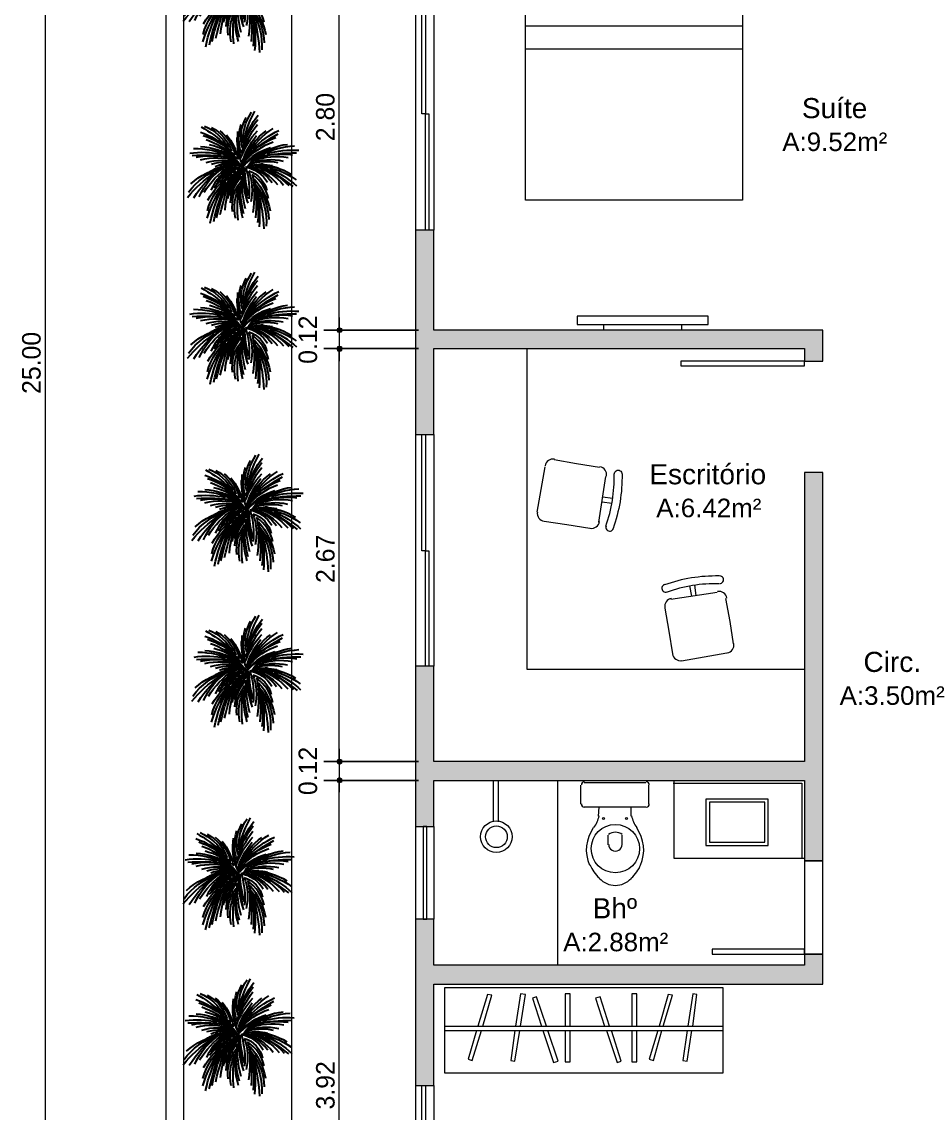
# Model space of a CAD drawing. Header units: millimetres. Extents: x 21 to 236, y 15 to 64.
# Drawn here: x 37.67 to 43.55, y 34.58 to 41.65 of the extents above; entities that cross this region are included whole.
import ezdxf

# ---------------------------------------------------------------- set-up
doc = ezdxf.new("R2010")
doc.units = ezdxf.units.MM
for name, color, linetype in [('AI-Paisagismo', 95, 'Continuous'), ('PDF_0', 210, 'Continuous'), ('PDF_Calçada', 210, 'Continuous'), ('PDF_Cota', 90, 'Continuous'), ('PDF_Desnível', 7, 'Continuous'), ('PDF_Enchimento de Parede', 8, 'Continuous'), ('PDF_Esquadria', 7, 'Continuous'), ('PDF_Hachura', 30, 'Continuous'), ('PDF_Hidráulico', 150, 'Continuous'), ('PDF_Mobiliário', 61, 'Continuous'), ('PDF_Parede', 7, 'Continuous'), ('PDF_Soleira', 7, 'Continuous'), ('PDF_Terreno', 7, 'Continuous'), ('PDF_Text', 70, 'Continuous')]:
    doc.layers.add(name, color=color, linetype=linetype)
doc.styles.add('PDF Arial', font='arial.ttf')
doc.styles.add('PDF Comic Sans MS', font='comic.ttf')

# ---------------------------------------------------------------- blocks, each defined once
blk = doc.blocks.new('Z231')
for points in [[(0.0319, 0.3246, -0.114063), (0.0011, 0.0834, 0.104874), (-0.1484, 0.332, 0.104874)], [(-0.0936, 0.1996, -0.115904), (-0.023, 0.0187, 0.147182), (-0.2691, 0.1784, 0.102986)], [(0.0382, 0.2699, -0.114063), (-0.0068, 0.0309, 0.104874), (-0.1414, 0.2879, 0.104874)], [(0.1325, 0.2951, 0.114063), (0.0282, 0.0754, -0.104874), (0.2883, 0.204, -0.104874)], [(-0.241, 0.1592, -0.115904), (-0.0909, 0.0361, 0.147182), (-0.3837, 0.0548, 0.102986)], [(0.1065, 0.118, 0.086018), (-0.0082, 0.003, -0.216186), (0.236, 0.0036)], [(0.1859, 0.1509, 0.115904), (0.0285, 0.0373, -0.147182), (0.3219, 0.0379, -0.102986)], [(-0.2851, 0.0102, -0.115904), (-0.0911, 0.0072, 0.147182), (-0.3319, -0.1603, 0.102986)], [(0.2038, -0.0918, 0.115229), (-0.0139, 0.0109, -0.097107), (0.0964, -0.2654)], [(0.1951, 0.0051, 0.086018), (0.033, 0.0162, -0.216186), (0.1938, -0.1676)], [(0.272, -0.0331, 0.115904), (0.083, 0.011, -0.147182), (0.2761, -0.2099, -0.102986)], [(-0.2501, -0.2866, -0.189702), (-0.1034, -0.0699, 0.088334), (-0.1068, -0.4143, 0.096761)], [(0.1032, -0.1526, 0.124287), (-0.0286, -0.0058, -0.056159), (-0.0671, -0.2584)], [(0.1023, -0.2549, 0.114063), (-0.0176, -0.0433, -0.104874), (-0.0618, -0.3299, -0.104874)], [(0.102, -0.1986, 0.13599), (-0.0219, -0.0245, -0.041532), (-0.0539, -0.2896, -0.104874)], [(0.2227, -0.1337, 0.114656), (0.0167, -0.0068, -0.101429), (0.1218, -0.2877, -0.102785)], [(0.2474, -0.1887, 0.112887), (0.0542, -0.0368, -0.082371), (0.1498, -0.3936, -0.083381)]]:
    blk.add_lwpolyline(points, format="xyb")
for centre, radius, start, end in [((-1.053, 0.0028), 1.0569, 13.85853, 28.6495), ((-0.4463, 0.2538), 0.4282, 355.11425, 35.0801), ((-0.8166, -0.0437), 0.8387, 18.13448, 38.13488), ((-0.8108, -0.0831), 0.8387, 17.81258, 38.13488), ((-0.3645, 0.2714), 0.3656, 344.45696, 29.86097), ((-0.6774, -0.3866), 0.7932, 44.25022, 65.21175), ((-1.277, -1.3631), 1.9126, 50.48254, 60.59154), ((-0.664, -0.242), 0.7003, 30.40363, 57.95588), ((-0.5034, -0.0632), 0.48, 18.13357, 55.10166), ((-1.0651, -0.2981), 1.145, 21.70452, 36.83391), ((-0.401, 0.2584), 0.4213, 341.58385, 18.10126), ((0.4612, 0.0056), 0.4213, 129.21497, 165.73237), ((0.4375, 0.0362), 0.3656, 117.45526, 162.85927), ((0.4967, -0.0227), 0.4282, 112.23613, 152.20197), ((0.6478, -0.4731), 0.8387, 109.18134, 129.18174), ((0.8719, -0.5616), 1.0569, 118.66672, 133.45769), ((-0.4696, -0.2706), 0.48, 47.46087, 84.42896), ((-0.5774, -0.3996), 0.719, 42.50171, 68.65506), ((-0.4738, -0.3094), 0.5679, 39.47352, 71.49628), ((-0.3972, -0.0121), 0.3674, 9.98262, 44.62313), ((0.7196, -0.8214), 1.145, 110.48232, 125.6117), ((0.6216, -0.5031), 0.8387, 109.18134, 129.50364), ((-0.4629, -0.6377), 0.7932, 73.57753, 94.53905), ((-0.5074, -1.7827), 1.9126, 79.80984, 89.91884), ((-0.522, -0.5051), 0.7003, 59.73093, 87.28318), ((-0.3693, -0.6001), 0.719, 71.82901, 97.98236), ((-0.4021, -0.174), 0.3674, 39.30993, 73.95044), ((-0.3707, -0.3145), 0.4768, 41.75796, 73.22646), ((-0.3969, -0.2003), 0.3927, 35.24541, 62.74412), ((-0.4616, -0.2495), 0.4757, 31.58342, 51.24895), ((-0.4056, -0.0375), 0.3927, 5.91811, 33.41682), ((0.3194, -0.2175), 0.3927, 113.72916, 141.22787), ((0.3262, -0.1916), 0.3674, 102.52285, 137.16336), ((0.3876, -0.2922), 0.48, 92.04432, 129.01241), ((0.2672, -0.6149), 0.719, 78.49092, 104.64427), ((0.4255, -0.5295), 0.7003, 89.1901, 116.74236), ((0.3323, -1.8038), 1.9126, 86.55444, 96.66344), ((0.3583, -0.6582), 0.7932, 81.93423, 102.89576), ((-0.0919, -0.6848), 0.7003, 98.19789, 125.75014), ((0.7143, -1.676), 1.9126, 118.27681, 128.38581), ((-0.1967, -0.4685), 0.48, 85.92784, 122.89592), ((0.0868, -0.6641), 0.719, 110.29598, 136.44932), ((-0.3232, -0.4707), 0.5679, 68.80082, 100.82359), ((0.0424, -0.5341), 0.5679, 107.26779, 139.29055), ((-0.204, -0.3509), 0.3674, 77.77689, 112.4174), ((-0.2308, -0.4247), 0.4768, 71.08526, 102.55376), ((0.0861, -0.4406), 0.4768, 109.55222, 141.02072), ((-0.1836, -0.3682), 0.3927, 73.71237, 101.21109), ((0.0121, -0.2906), 0.2956, 100.39823, 149.19345), ((-0.2036, -0.447), 0.4757, 70.05038, 89.71591), ((0.1398, -0.4313), 0.4768, 73.91952, 105.38802), ((0.2292, -0.4829), 0.5679, 75.6497, 107.67246), ((0.0818, -0.3757), 0.3927, 64.76287, 92.26158), ((-0.1974, -0.3805), 0.4768, 24.95323, 56.42173), ((0.1058, -0.3638), 0.3674, 53.55656, 88.19707), ((-0.3856, -0.6941), 0.8599, 32.70404, 54.20223), ((0.0369, -0.7518), 0.7932, 112.04449, 133.00601), ((0.0038, -0.2686), 0.245, 107.47813, 167.34923), ((0.4113, -0.2069), 0.5109, 160.32825, 192.59678), ((0.6951, -0.2221), 0.7696, 163.91032, 184.94397), ((-1.1489, -0.0938), 1.145, 345.41209, 0.54148), ((-0.3235, -0.3575), 0.4213, 4.14474, 40.66215), ((-3.0742, -1.2065), 3.3563, 13.3501, 19.94795), ((-0.3286, -0.664), 0.7285, 29.84918, 55.80913), ((-1.529, -0.8312), 1.7913, 11.81619, 24.36308), ((-0.2452, -0.5459), 0.5717, 14.79316, 52.51291), ((0.0541, -0.591), 0.5959, 47.27387, 80.42258), ((-0.1634, -0.5067), 0.5946, 23.39319, 57.83183), ((-0.0063, -0.5852), 0.6028, 36.2593, 71.89987), ((-0.3733, -0.7839), 0.9501, 31.94647, 54.3066), ((-0.331, -0.931), 1.0483, 38.622, 56.86651), ((0.3521, -0.5243), 0.6294, 138.63696, 168.47111), ((0.279, -0.4922), 0.531, 140.75405, 178.35214), ((0.3823, -0.5098), 0.6127, 149.48731, 182.84644), ((1.0168, -0.4325), 1.1857, 168.62401, 185.43882), ((1.0236, -0.3937), 1.18, 168.3885, 185.51482), ((1.4618, -0.339), 1.5987, 171.70717, 184.50817), ((-0.8321, -0.1965), 0.8387, 344.11112, 4.43342), ((-0.8226, -0.2352), 0.8387, 344.11112, 4.11152), ((-0.2848, -0.3557), 0.3656, 352.38503, 37.78904), ((-0.3671, -0.3703), 0.4282, 347.1659, 27.13175), ((-1.7647, -0.9368), 2.0622, 12.3671, 22.84071), ((-0.7405, -0.7819), 1.0963, 16.69682, 36.36388), ((-0.8404, -0.7289), 1.1443, 10.8838, 29.27322), ((1.3411, -0.6378), 1.5506, 164.99901, 177.20783), ((-1.0237, -0.3677), 1.0569, 353.5965, 8.38747)]:
    blk.add_arc(centre, radius, start, end)

msp = doc.modelspace()

# ---------------------------------------------------------------- linework, layer by layer
at = {"layer": 'PDF_0', "lineweight": 0}
for points in [[(39.7249, 39.693), (39.7249, 39.6703)], [(39.7249, 39.4936), (39.7249, 39.5117)], [(39.7249, 36.901), (39.7249, 36.8784)], [(39.7249, 36.7016), (39.7249, 36.7197)]]:
    msp.add_lwpolyline(points, close=True, dxfattribs=at)
at = {"layer": 'PDF_0', "transparency": 33554559}
for points in [[(39.7249, 39.6522), (39.7113, 39.6658), (39.7068, 39.6522)], [(39.7249, 39.6522), (39.7113, 39.6658), (39.7068, 39.6522)], [(39.7068, 39.6522), (39.7113, 39.6386), (39.7249, 39.6522)], [(39.7068, 39.6522), (39.7113, 39.6386), (39.7249, 39.6522)], [(39.7249, 39.6703), (39.7249, 39.6522), (39.7113, 39.6658)], [(39.7249, 39.6703), (39.7249, 39.6522), (39.7113, 39.6658)], [(39.7113, 39.6386), (39.7249, 39.6522), (39.7249, 39.6341)], [(39.7113, 39.6386), (39.7249, 39.6522), (39.7249, 39.6341)], [(39.743, 39.6658), (39.7249, 39.6703), (39.7249, 39.6522)], [(39.743, 39.6658), (39.7249, 39.6703), (39.7249, 39.6522)], [(39.7249, 39.6522), (39.7476, 39.6522), (39.743, 39.6658)], [(39.7249, 39.6522), (39.7476, 39.6522), (39.743, 39.6658)], [(39.7249, 39.6341), (39.743, 39.6386), (39.7249, 39.6522)], [(39.743, 39.6386), (39.7249, 39.6522), (39.7476, 39.6522)], [(39.7249, 39.6341), (39.743, 39.6386), (39.7249, 39.6522)], [(39.743, 39.6386), (39.7249, 39.6522), (39.7476, 39.6522)], [(39.7113, 39.548), (39.7249, 39.5344), (39.7068, 39.5344)], [(39.7113, 39.548), (39.7249, 39.5344), (39.7068, 39.5344)], [(39.7249, 39.5344), (39.7068, 39.5344), (39.7113, 39.5162)], [(39.7249, 39.5344), (39.7068, 39.5344), (39.7113, 39.5162)], [(39.7249, 39.5525), (39.7113, 39.548), (39.7249, 39.5344)], [(39.7249, 39.5525), (39.7113, 39.548), (39.7249, 39.5344)], [(39.7113, 39.5162), (39.7249, 39.5117), (39.7249, 39.5344)], [(39.7113, 39.5162), (39.7249, 39.5117), (39.7249, 39.5344)], [(39.743, 39.548), (39.7249, 39.5344), (39.7249, 39.5525)], [(39.743, 39.548), (39.7249, 39.5344), (39.7249, 39.5525)], [(39.7476, 39.5344), (39.743, 39.548), (39.7249, 39.5344)], [(39.7476, 39.5344), (39.743, 39.548), (39.7249, 39.5344)], [(39.7249, 39.5117), (39.7249, 39.5344), (39.743, 39.5162)], [(39.7249, 39.5344), (39.743, 39.5162), (39.7476, 39.5344)], [(39.7249, 39.5117), (39.7249, 39.5344), (39.743, 39.5162)], [(39.7249, 39.5344), (39.743, 39.5162), (39.7476, 39.5344)], [(39.7249, 36.8603), (39.7113, 36.8738), (39.7068, 36.8603)], [(39.7249, 36.8603), (39.7113, 36.8738), (39.7068, 36.8603)], [(39.7068, 36.8603), (39.7113, 36.8467), (39.7249, 36.8603)], [(39.7068, 36.8603), (39.7113, 36.8467), (39.7249, 36.8603)], [(39.7249, 36.8784), (39.7249, 36.8603), (39.7113, 36.8738)], [(39.7249, 36.8784), (39.7249, 36.8603), (39.7113, 36.8738)], [(39.7113, 36.8467), (39.7249, 36.8603), (39.7249, 36.8376)], [(39.7113, 36.8467), (39.7249, 36.8603), (39.7249, 36.8376)], [(39.743, 36.8738), (39.7249, 36.8784), (39.7249, 36.8603)], [(39.743, 36.8738), (39.7249, 36.8784), (39.7249, 36.8603)], [(39.7249, 36.8603), (39.7476, 36.8603), (39.743, 36.8738)], [(39.7249, 36.8603), (39.7476, 36.8603), (39.743, 36.8738)], [(39.7249, 36.8376), (39.743, 36.8467), (39.7249, 36.8603)], [(39.743, 36.8467), (39.7249, 36.8603), (39.7476, 36.8603)], [(39.7249, 36.8376), (39.743, 36.8467), (39.7249, 36.8603)], [(39.743, 36.8467), (39.7249, 36.8603), (39.7476, 36.8603)], [(39.7113, 36.7515), (39.7249, 36.7379), (39.7068, 36.7379)], [(39.7113, 36.7515), (39.7249, 36.7379), (39.7068, 36.7379)], [(39.7249, 36.7605), (39.7113, 36.7515), (39.7249, 36.7379)], [(39.7249, 36.7605), (39.7113, 36.7515), (39.7249, 36.7379)], [(39.743, 36.7515), (39.7249, 36.7379), (39.7249, 36.7605)], [(39.743, 36.7515), (39.7249, 36.7379), (39.7249, 36.7605)], [(39.7476, 36.7379), (39.743, 36.7515), (39.7249, 36.7379)], [(39.7476, 36.7379), (39.743, 36.7515), (39.7249, 36.7379)], [(39.7249, 36.7379), (39.7068, 36.7379), (39.7113, 36.7243)], [(39.7249, 36.7379), (39.7068, 36.7379), (39.7113, 36.7243)], [(39.7113, 36.7243), (39.7249, 36.7197), (39.7249, 36.7379)], [(39.7113, 36.7243), (39.7249, 36.7197), (39.7249, 36.7379)], [(39.7249, 36.7197), (39.7249, 36.7379), (39.743, 36.7243)], [(39.7249, 36.7379), (39.743, 36.7243), (39.7476, 36.7379)], [(39.7249, 36.7197), (39.7249, 36.7379), (39.743, 36.7243)], [(39.7249, 36.7379), (39.743, 36.7243), (39.7476, 36.7379)]]:
    msp.add_solid(points, dxfattribs=at)
at = {"layer": 'PDF_Calçada', "lineweight": 0}
msp.add_lwpolyline([(38.7187, 33.6151), (39.4167, 33.6151), (39.4167, 46.0927)], dxfattribs=at)
at = {"layer": 'PDF_Cota', "lineweight": 0}
for points in [[(37.8213, 51.9305), (37.8213, 27.0023)], [(39.7249, 39.7338), (39.7249, 39.693), (39.7249, 42.4124), (39.7249, 42.3716)], [(39.7249, 39.6522), (39.7249, 39.5344)], [(39.7249, 36.9418), (39.7249, 36.901), (39.7249, 39.4936), (39.7249, 39.4528)], [(39.7249, 36.8603), (39.7249, 36.7379)], [(39.7249, 32.9035), (39.7249, 32.8627), (39.7249, 36.7016), (39.7249, 36.6608)]]:
    msp.add_lwpolyline(points, dxfattribs=at)
for points in [[(39.6252, 39.6522), (40.2371, 39.6522)], [(39.6252, 39.5344), (40.2371, 39.5344)], [(39.6252, 36.8603), (40.2371, 36.8603)], [(39.6252, 36.7379), (40.2371, 36.7379)]]:
    msp.add_lwpolyline(points, close=True, dxfattribs=at)
at = {"layer": 'PDF_Desnível', "lineweight": 9}
msp.add_lwpolyline([(41.139, 36.7379), (41.139, 35.5413)], dxfattribs=at)
at = {"layer": 'PDF_Enchimento de Parede', "transparency": 33554559}
for points in [[(40.3368, 40.3003), (40.2189, 40.3003), (40.3368, 39.6522)], [(40.2189, 40.3003), (40.3368, 39.6522), (40.2189, 39.6522)], [(42.8568, 39.6522), (40.2189, 39.6522), (42.8568, 39.5344)], [(40.2189, 39.6522), (42.8568, 39.5344), (40.2189, 39.5344)], [(40.3368, 39.5344), (40.2189, 39.5344), (40.3368, 38.9769)], [(40.2189, 39.5344), (40.3368, 38.9769), (40.2189, 38.9769)], [(42.8568, 39.5344), (42.7389, 39.5344), (42.8568, 39.4528)], [(42.7389, 39.5344), (42.8568, 39.4528), (42.7389, 39.4528)], [(42.8568, 38.7321), (42.7389, 38.7321), (42.8568, 36.8603)], [(42.7389, 38.7321), (42.8568, 36.8603), (42.7389, 36.8603)], [(40.3368, 37.4767), (40.2189, 37.4767), (40.3368, 36.8603)], [(40.2189, 37.4767), (40.3368, 36.8603), (40.2189, 36.8603)], [(42.8568, 36.8603), (40.2189, 36.8603), (42.8568, 36.7379)], [(40.2189, 36.8603), (42.8568, 36.7379), (40.2189, 36.7379)], [(40.3368, 36.7379), (40.2189, 36.7379), (40.3368, 36.4387)], [(40.2189, 36.7379), (40.3368, 36.4387), (40.2189, 36.4387)], [(42.8568, 36.7379), (42.7389, 36.7379), (42.8568, 36.2167)], [(42.7389, 36.7379), (42.8568, 36.2167), (42.7389, 36.2167)], [(40.3368, 35.8405), (40.2189, 35.8405), (40.3368, 35.5413)], [(40.2189, 35.8405), (40.3368, 35.5413), (40.2189, 35.5413)], [(42.8568, 35.6138), (42.7389, 35.6138), (42.8568, 35.5413)], [(42.7389, 35.6138), (42.8568, 35.5413), (42.7389, 35.5413)], [(42.8568, 35.5413), (40.2189, 35.5413), (42.8568, 35.4189)], [(40.2189, 35.5413), (42.8568, 35.4189), (40.2189, 35.4189)], [(40.3368, 35.4189), (40.2189, 35.4189), (40.3368, 34.7617)], [(40.2189, 35.4189), (40.3368, 34.7617), (40.2189, 34.7617)]]:
    msp.add_solid(points, dxfattribs=at)
at = {"layer": 'PDF_Esquadria', "lineweight": 9}
for points in [[(40.2189, 41.7009), (40.2189, 40.3003)], [(40.3368, 41.7009), (40.3368, 40.3003)], [(40.9396, 39.5344), (40.9396, 37.4585), (42.7389, 37.4585)], [(40.2189, 38.9769), (40.2189, 37.4767)], [(40.3368, 38.9769), (40.3368, 37.4767)], [(40.2189, 36.4387), (40.2189, 35.8405)], [(40.3368, 36.4387), (40.3368, 35.8405)], [(40.2189, 34.7617), (40.2189, 33.2615)], [(40.3368, 34.7617), (40.3368, 33.2615)]]:
    msp.add_lwpolyline(points, dxfattribs=at)
for points in [[(40.2597, 41.7009), (40.2824, 41.7009), (40.2824, 41.0527), (40.2597, 41.0527)], [(40.2824, 41.0527), (40.305, 41.0527), (40.305, 40.3003), (40.2824, 40.3003)], [(41.9367, 39.4528), (41.9367, 39.4211), (42.7389, 39.4211), (42.7389, 39.4528)], [(40.2597, 38.9769), (40.2824, 38.9769), (40.2824, 38.2245), (40.2597, 38.2245)], [(40.2824, 38.2245), (40.305, 38.2245), (40.305, 37.4767), (40.2824, 37.4767)], [(42.1407, 35.6138), (42.7389, 35.6138), (42.7389, 35.6456), (42.1407, 35.6456)], [(40.2597, 34.7617), (40.2824, 34.7617), (40.2824, 34.0094), (40.2597, 34.0094)]]:
    msp.add_lwpolyline(points, close=True, dxfattribs=at)
at = {"layer": 'PDF_Hachura', "lineweight": 0}
for points in [[(40.654, 35.147), (40.713, 35.3464), (40.6858, 35.351), (40.6223, 35.147)], [(40.8988, 35.147), (40.9305, 35.351), (40.8988, 35.3555), (40.8671, 35.147)], [(41.0665, 35.147), (41.003, 35.3374), (40.9758, 35.3283), (41.0348, 35.147)], [(41.2206, 35.147), (41.2206, 35.3555), (41.1889, 35.3555), (41.1889, 35.147)], [(41.4744, 35.147), (41.4155, 35.3374), (41.3838, 35.3283), (41.4427, 35.147)], [(41.6512, 35.147), (41.6512, 35.3555), (41.6194, 35.3555), (41.6194, 35.147)], [(41.8234, 35.147), (41.8823, 35.3464), (41.8551, 35.351), (41.7962, 35.147)], [(42.0138, 35.147), (42.041, 35.351), (42.0138, 35.3555), (41.982, 35.147)], [(40.4093, 35.147), (42.2087, 35.147)], [(40.4093, 35.1198), (42.2087, 35.1198)], [(40.6132, 35.1198), (40.5589, 34.934), (40.5861, 34.9249), (40.645, 35.1198)], [(40.8625, 35.1198), (40.8353, 34.9249), (40.8625, 34.9204), (40.8943, 35.1198)], [(41.0438, 35.1198), (41.1118, 34.9113), (41.1435, 34.9204), (41.0756, 35.1198)], [(41.1889, 35.1198), (41.1889, 34.9159), (41.2206, 34.9159), (41.2206, 35.1198)], [(41.4563, 35.1198), (41.5243, 34.9113), (41.5515, 34.9204), (41.488, 35.1198)], [(41.6194, 35.1198), (41.6194, 34.9159), (41.6512, 34.9159), (41.6512, 35.1198)], [(41.7871, 35.1198), (41.7327, 34.934), (41.7599, 34.9249), (41.8143, 35.1198)], [(41.9775, 35.1198), (41.9503, 34.9249), (41.9775, 34.9204), (42.0092, 35.1198)]]:
    msp.add_lwpolyline(points, dxfattribs=at)
at = {"layer": 'PDF_Hidráulico', "lineweight": 9}
for points in [[(40.722, 36.7379), (40.722, 36.4705)], [(40.7538, 36.7379), (40.7538, 36.4705)], [(41.2886, 36.5838), (41.2886, 36.7061)], [(41.3112, 36.7243), (41.7101, 36.7243)], [(41.7282, 36.7061), (41.7282, 36.5838)], [(41.8869, 36.7197), (42.7208, 36.7197), (42.7208, 36.2348)], [(41.8914, 36.7379), (41.8914, 36.2348), (42.7389, 36.2348)], [(41.7101, 36.5656), (41.3112, 36.5656)], [(41.4064, 36.5656), (41.4019, 36.5067)], [(41.6149, 36.5067), (41.6149, 36.5656)], [(41.4653, 36.3843), (41.4653, 36.3209)], [(41.556, 36.3209), (41.556, 36.3843)]]:
    msp.add_lwpolyline(points, dxfattribs=at)
msp.add_lwpolyline([(42.5033, 36.3164), (42.5033, 36.6155), (42.0999, 36.6155), (42.0999, 36.3164)], close=True, dxfattribs=at)
at = {"layer": 'PDF_Hidráulico', "lineweight": 0}
msp.add_lwpolyline([(42.4806, 36.339), (42.4806, 36.5974), (42.1225, 36.5974), (42.1225, 36.339)], close=True, dxfattribs=at)
at = {"layer": 'PDF_Hidráulico', "lineweight": 9}
for centre, radius in [((40.7424, 36.373), 0.102), ((41.4359, 36.4909), 0.0068), ((41.5854, 36.4909), 0.0068), ((41.5129, 36.296), 0.1564)]:
    msp.add_circle(centre, radius, dxfattribs=at)
at = {"layer": 'PDF_Hidráulico', "lineweight": 0}
msp.add_circle((40.7424, 36.373), 0.0703, dxfattribs=at)
at = {"layer": 'PDF_Hidráulico', "lineweight": 9}
for centre, radius, start, end in [((41.3135, 36.7084), 0.0204, 90.00002, 179.99998), ((41.7124, 36.7084), 0.0204, 0.00002, 89.99998), ((41.3135, 36.586), 0.0204, 180.00002, 269.99998), ((41.7124, 36.586), 0.0204, 270.00002, 359.99998), ((41.2183, 36.5452), 0.1926, 324.17908, 348.96427), ((41.8075, 36.5452), 0.1926, 191.03573, 215.82092), ((41.5764, 36.2869), 0.2515, 145.18431, 202.73621), ((41.5129, 36.3277), 0.0748, 53.12989, 126.87011), ((41.4449, 36.2869), 0.2515, 337.26379, 34.81569), ((41.5129, 36.3232), 0.0431, 179.99996, 0.00004), ((41.5764, 36.2869), 0.247, 202.31873, 227.58725), ((41.4495, 36.2869), 0.247, 312.41275, 337.68127), ((41.5129, 36.1963), 0.1382, 222.28087, 317.71913)]:
    msp.add_arc(centre, radius, start, end, dxfattribs=at)
at = {"layer": 'PDF_Mobiliário', "lineweight": 9}
for points in [[(40.9305, 40.4952), (40.9305, 42.3943), (42.3356, 42.3943), (42.3356, 40.4952)], [(42.1135, 39.6885), (42.1135, 39.7429), (41.2659, 39.7429), (41.2659, 39.6885)], [(41.9412, 39.6885), (41.9412, 39.6522), (41.4381, 39.6522), (41.4381, 39.6885)], [(42.2087, 34.8433), (40.4093, 34.8433), (40.4093, 35.3963), (42.2087, 35.3963)]]:
    msp.add_lwpolyline(points, close=True, dxfattribs=at)
at = {"layer": 'PDF_Mobiliário', "lineweight": 0}
for points in [[(40.9305, 41.6238), (42.3356, 41.6238)], [(40.9305, 41.4742), (42.3356, 41.4742)]]:
    msp.add_lwpolyline(points, dxfattribs=at)
at = {"layer": 'PDF_Mobiliário', "lineweight": 9}
for points in [[(41.4109, 38.7639), (41.2614, 38.7865), (41.1163, 38.8137)], [(41.0076, 38.4738), (41.0574, 38.7684)], [(41.4064, 38.4103), (41.4517, 38.7049)], [(41.4245, 38.5418), (41.4925, 38.5327)], [(41.4291, 38.5735), (41.4971, 38.5644)], [(41.3475, 38.3695), (41.1979, 38.3922), (41.0529, 38.4149)], [(41.8733, 37.9118), (42.1724, 37.9571)], [(42.0092, 37.9299), (41.9956, 37.9979)], [(42.0364, 37.9344), (42.0274, 38.0024)], [(42.2268, 37.9163), (42.254, 37.7667), (42.2766, 37.6217)], [(41.8325, 37.8528), (41.8597, 37.7033), (41.8823, 37.5582)], [(41.9412, 37.5129), (42.2358, 37.5628)]]:
    msp.add_lwpolyline(points, dxfattribs=at)
msp.add_lwpolyline([(41.4512, 38.3845, 0.090463), (41.506, 38.7209, -1.000001), (41.556, 38.7213, -0.090463), (41.4982, 38.3678)], format="xyb", dxfattribs=at)
for centre, radius, start, end in [((41.1095, 38.7661), 0.0521, 80.76066, 170.7606), ((41.4042, 38.7163), 0.0521, 350.76066, 80.7606), ((41.0597, 38.467), 0.0521, 170.76066, 260.7606), ((41.3588, 38.4217), 0.0521, 260.76066, 350.7606), ((41.4767, 38.3763), 0.0249, 160.42249, 340.42257), ((42.1656, 37.0619), 0.9994, 88.90123, 109.5775), ((42.1656, 37.0619), 0.9495, 88.90125, 109.57748), ((42.1883, 38.0364), 0.0249, 268.90122, 88.90131), ((41.8393, 37.982), 0.0249, 109.57743, 289.57751), ((42.1837, 37.9095), 0.0521, 9.2394, 99.23934), ((41.8846, 37.8642), 0.0521, 99.2394, 189.23934), ((42.229, 37.6149), 0.0521, 279.2394, 9.23934), ((41.9344, 37.565), 0.0521, 189.2394, 279.23934)]:
    msp.add_arc(centre, radius, start, end, dxfattribs=at)
at = {"layer": 'PDF_Parede', "lineweight": 20}
msp.add_lwpolyline([(42.8568, 39.4528), (42.8568, 39.6522), (40.3368, 39.6522), (40.3368, 40.3003), (40.2189, 40.3003), (40.2189, 38.9769), (40.3368, 38.9769), (40.3368, 39.5344), (42.7389, 39.5344), (42.7389, 39.4528)], close=True, dxfattribs=at)
for points in [[(42.8568, 36.2167), (42.8568, 38.7321), (42.7389, 38.7321), (42.7389, 36.8603), (40.3368, 36.8603), (40.3368, 37.4767), (40.2189, 37.4767), (40.2189, 36.4387), (40.3368, 36.4387), (40.3368, 36.7379), (42.7389, 36.7379), (42.7389, 36.2167)], [(42.7389, 36.2167), (42.8568, 36.2167), (42.7389, 36.2167)], [(42.7389, 35.6138), (42.8568, 35.6138), (42.7389, 35.6138), (42.7389, 35.5413), (40.3368, 35.5413), (40.3368, 35.8405), (40.2189, 35.8405), (40.2189, 34.7617), (40.3368, 34.7617), (40.3368, 35.4189), (42.8568, 35.4189), (42.8568, 35.5413), (42.8568, 35.6138)]]:
    msp.add_lwpolyline(points, dxfattribs=at)
at = {"layer": 'PDF_Parede', "lineweight": 9}
msp.add_lwpolyline([(40.2688, 35.8405), (40.2914, 35.8405), (40.2914, 36.4387), (40.2688, 36.4387)], close=True, dxfattribs=at)
at = {"layer": 'PDF_Soleira', "lineweight": 0}
msp.add_lwpolyline([(42.7389, 35.6138), (42.8568, 35.6138), (42.8568, 36.2167), (42.7389, 36.2167)], close=True, dxfattribs=at)
at = {"layer": 'PDF_Terreno', "lineweight": 9}
msp.add_lwpolyline([(38.7187, 32.8219), (38.7187, 51.8489), (48.477, 51.8489), (48.477, 35.0971), (48.477, 26.9615), (48.5993, 26.9615), (48.5993, 51.9713), (38.6009, 51.9713), (38.6009, 26.9615), (38.7187, 26.9615), (38.7187, 32.704)], dxfattribs=at)

# ---------------------------------------------------------------- block references
at = {"layer": 'AI-Paisagismo', "xscale": -0.7094129254138423, "yscale": 0.7094129254138865, "zscale": 0.7094129254138771, "rotation": 0.0004196357885977164}
for p in [(39.0609, 41.8501), (39.0893, 40.7084), (39.0893, 39.6666), (39.1173, 38.488), (39.1173, 37.4463), (39.0605, 36.1344), (39.0605, 35.0927)]:
    msp.add_blockref('Z231', p, dxfattribs=at)

# ---------------------------------------------------------------- texts
at = {"layer": 'PDF_Text', "char_height": 0.12003, "attachment_point": 7, "rotation": 90, "style": 'PDF Comic Sans MS'}
for s, insert in [('2.80', (39.6962, 40.876)), ('0.12', (39.5829, 39.4347)), ('25.00', (37.7926, 39.2398)), ('2.67', (39.6962, 38.016)), ('0.12', (39.5829, 36.6427)), ('3.92', (39.6964, 34.6076))]:
    msp.add_mtext(s, dxfattribs=dict(at, insert=insert))
at = {"layer": 'PDF_Text', "attachment_point": 7, "style": 'PDF Arial'}
for s, insert, char_height in [('Suíte', (42.7208, 41.0233), 0.13003), ('A:9.52m²', (42.5939, 40.8105), 0.12003), ('Escritório', (41.7327, 38.653), 0.13003), ('A:6.42m²', (41.7781, 38.44), 0.12003), ('Circ.', (43.1197, 37.4382), 0.13003), ('A:3.50m²', (42.9656, 37.2252), 0.12003), ('Bhº', (41.3656, 35.845), 0.13003), ('A:2.88m²', (41.1753, 35.6299), 0.12003)]:
    msp.add_mtext(s, dxfattribs=dict(at, insert=insert, char_height=char_height))

doc.saveas('drawing.dxf')
